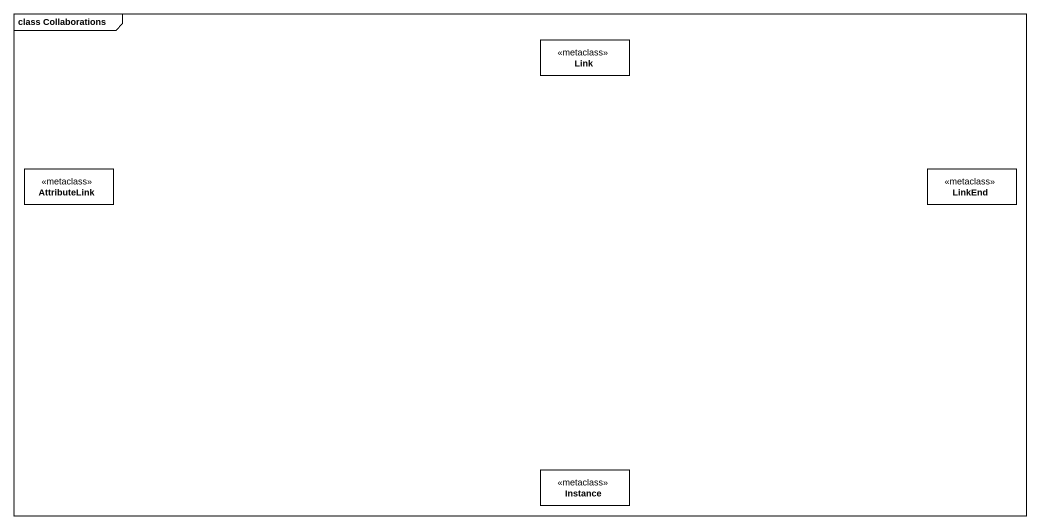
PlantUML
@startuml
mainframe class Collaborations
hide circle
hide empty members
class Link <<metaclass>> #FFFFFF
class AttributeLink <<metaclass>> #FFFFFF
class LinkEnd <<metaclass>> #FFFFFF
class Instance <<metaclass>> #FFFFFF
@enduml
